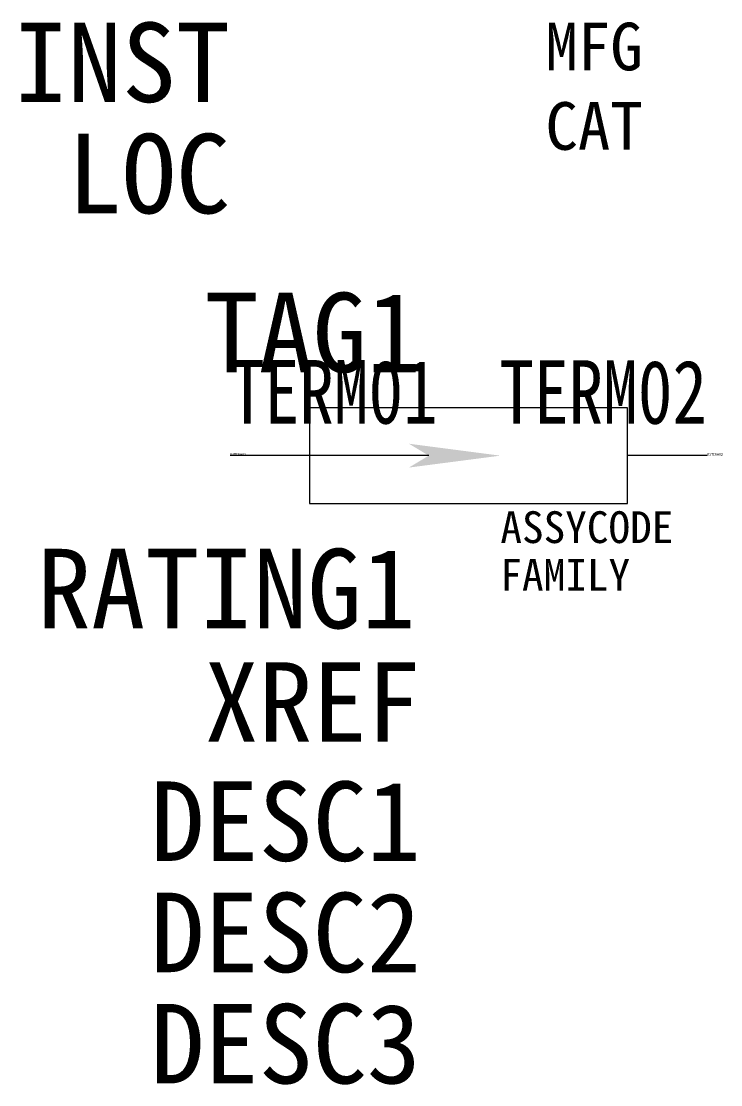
# Model space of a CAD drawing. Header units: millimetres. Extents: x -11.6 to 10.4, y -19.8 to 13.7.
import ezdxf
from ezdxf.enums import TextEntityAlignment as Align

# ---------------------------------------------------------------- set-up
doc = ezdxf.new("R2010")
doc.units = ezdxf.units.MM
doc.header["$LTSCALE"] = 12
doc.styles.add('WD_IEC', font='simhei.ttf')

msp = doc.modelspace()

# ---------------------------------------------------------------- hatches: boundary and pattern name
h = msp.add_hatch(color=256)
h.dxf.hatch_style = 1
h.paths.add_polyline_path([(0.625, 0.375), (1.25, 0), (0.625, -0.375), (3.5, 0)])

# ---------------------------------------------------------------- linework, layer by layer
for p, q in [((7.5, 1.5), (-2.5, 1.5)), ((-2.5, 1.5), (-2.5, -1.5)), ((7.5, -1.5), (7.5, 1.5)), ((1.25, 0), (-5, 0)), ((10, 0), (7.5, 0)), ((-2.5, -1.5), (7.5, -1.5))]:
    msp.add_line(p, q)

# ---------------------------------------------------------------- texts
at = {"style": 'WD_IEC'}
for tag, text, p in [('INST', '', (-5, 11.125)), ('LOC', '', (-5, 7.625)), ('TAG1', 'FV', (1, 2.625)), ('RATING1', '', (0.835, -5.431)), ('XREF', '', (1, -9)), ('DESC1', '', (1, -12.75)), ('DESC2', '', (1, -16.25)), ('DESC3', '', (1, -19.75))]:
    msp.add_attdef(tag, text=text, height=2.5, dxfattribs=at).set_placement(p, align=Align.RIGHT)
for tag, p, height, flags in [('MFG', (4.917, 12.122), 1.5, 9), ('CAT', (4.917, 9.622), 1.5, 9), ('X4TERM01', (-5, 0), 0.08, 1), ('X1TERM02', (10, 0), 0.08, 1), ('ASSYCODE', (3.5, -2.75), 1, 1), ('FAMILY', (3.5, -4.25), 1, 1)]:
    msp.add_attdef(tag, p, '', height=height, dxfattribs=dict(at, flags=flags))
at = {"style": 'WD_IEC', "width": 0.8}
msp.add_attdef('TERM01', (-5, 1.007), '', height=2, dxfattribs=at)
msp.add_attdef('TERM02', text='', height=2, dxfattribs=at).set_placement((10, 1.003), align=Align.RIGHT)

doc.saveas('drawing.dxf')
